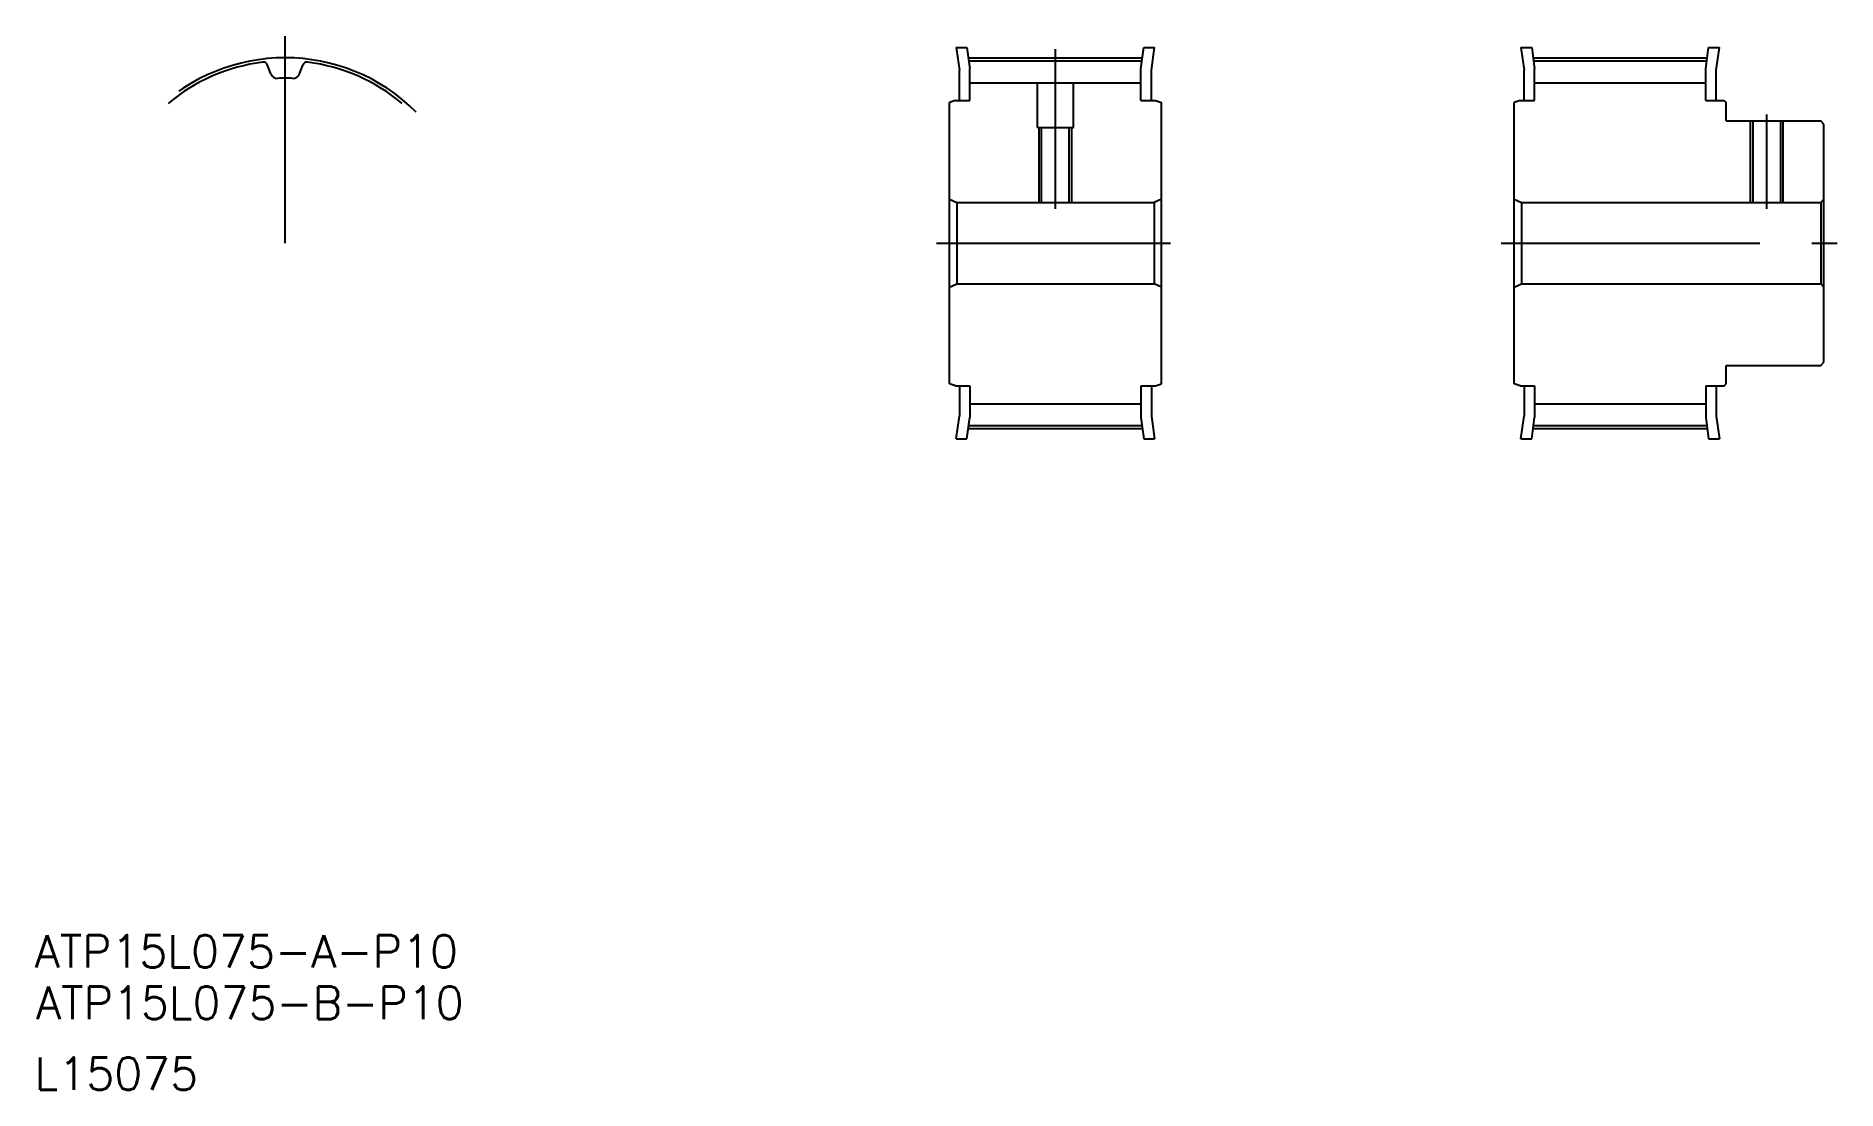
# Model space of a CAD drawing. Extents: x 10 to 231, y 10 to 139.
import ezdxf

# ---------------------------------------------------------------- set-up
doc = ezdxf.new("R2010")
doc.units = 0
doc.linetypes.add('CENTER', pattern=[50.8, 31.75, -6.35, 6.35, -6.35])
doc.linetypes.add('DASHED', pattern=[19.05, 12.7, -6.35])
doc.layers.get('0').update_dxf_attribs({"linetype": 'CONTINUOUS'})
doc.layers.add('CENTER', color=1, linetype='CENTER')
doc.styles.get("Standard").update_dxf_attribs({"font": 'txt', "bigfont": 'BIGFONT'})

msp = doc.modelspace()

# ---------------------------------------------------------------- linework, layer by layer
at = {"color": 7, "linetype": 'CONTINUOUS'}
for p, q in [((123.07, 137.84), (123.47, 135.06)), ((123.07, 137.84), (124.39, 137.84)), ((124.39, 137.84), (124.75, 135.23)), ((145.75, 135.23), (146.1, 137.84)), ((146.1, 137.84), (147.42, 137.84)), ((147.03, 135.06), (147.42, 137.84)), ((192.37, 137.84), (193.69, 137.84)), ((192.37, 137.84), (192.77, 135.06)), ((193.69, 137.84), (194.05, 135.23)), ((215.05, 135.23), (215.4, 137.84)), ((215.4, 137.84), (216.72, 137.84)), ((216.33, 135.06), (216.72, 137.84)), ((38.97, 134.61), (38.58, 135.69)), ((42.51, 134.61), (42.9, 135.69)), ((123.47, 131.34), (123.47, 135.06)), ((124.62, 136.2), (145.88, 136.2)), ((124.75, 131.34), (124.75, 135.23)), ((145.75, 131.34), (145.75, 135.23)), ((147.03, 131.34), (147.03, 135.06)), ((192.77, 131.34), (192.77, 135.06)), ((193.92, 136.2), (215.18, 136.2)), ((194.05, 131.34), (194.05, 135.23)), ((215.05, 131.34), (215.05, 135.23)), ((216.33, 131.34), (216.33, 135.06)), ((124.75, 133.52), (145.75, 133.52)), ((194.05, 133.52), (215.05, 133.52)), ((122.99, 131.34), (122.25, 131.1)), ((122.25, 96.58), (122.25, 131.1)), ((122.99, 131.34), (124.75, 131.34)), ((145.75, 131.34), (147.51, 131.34)), ((147.51, 131.34), (148.25, 131.1)), ((148.25, 96.58), (148.25, 131.1)), ((192.29, 131.34), (191.55, 131.1)), ((191.55, 96.58), (191.55, 131.1)), ((192.29, 131.34), (194.05, 131.34)), ((215.05, 131.34), (217.31, 131.34)), ((217.31, 131.34), (217.55, 131.1)), ((217.55, 128.84), (217.55, 131.1)), ((217.55, 128.84), (229.15, 128.84)), ((229.55, 128.44), (229.15, 128.84)), ((229.55, 99.24), (229.55, 128.44)), ((122.25, 119.24), (123.15, 118.84)), ((123.15, 118.84), (147.35, 118.84)), ((123.15, 118.84), (123.15, 108.84)), ((148.25, 119.24), (147.35, 118.84)), ((147.35, 118.84), (147.35, 108.84)), ((191.55, 119.24), (192.45, 118.84)), ((192.45, 118.84), (229.15, 118.84)), ((192.45, 118.84), (192.45, 108.84)), ((229.15, 118.84), (229.55, 119.24)), ((229.15, 118.84), (229.15, 108.84)), ((122.25, 108.44), (123.15, 108.84)), ((123.15, 108.84), (147.35, 108.84)), ((148.25, 108.44), (147.35, 108.84)), ((191.55, 108.44), (192.45, 108.84)), ((192.45, 108.84), (229.15, 108.84)), ((229.15, 108.84), (229.55, 108.44)), ((217.55, 98.84), (229.15, 98.84)), ((217.55, 96.58), (217.55, 98.84)), ((229.15, 98.84), (229.55, 99.24)), ((122.99, 96.34), (122.25, 96.58)), ((122.99, 96.34), (124.75, 96.34)), ((123.47, 96.34), (123.47, 92.62)), ((124.75, 96.34), (124.75, 92.45)), ((145.75, 96.34), (145.75, 92.45)), ((145.75, 96.34), (147.51, 96.34)), ((147.03, 96.34), (147.03, 92.62)), ((147.51, 96.34), (148.25, 96.58)), ((192.29, 96.34), (191.55, 96.58)), ((192.29, 96.34), (194.05, 96.34)), ((192.77, 96.34), (192.77, 92.62)), ((194.05, 96.34), (194.05, 92.45)), ((215.05, 96.34), (215.05, 92.45)), ((215.05, 96.34), (217.31, 96.34)), ((216.33, 96.34), (216.33, 92.62)), ((217.31, 96.34), (217.55, 96.58)), ((124.75, 94.15), (145.75, 94.15)), ((194.05, 94.15), (215.05, 94.15)), ((123.07, 89.84), (123.47, 92.62)), ((124.39, 89.84), (124.75, 92.45)), ((124.62, 91.48), (145.88, 91.48)), ((145.75, 92.45), (146.1, 89.84)), ((147.03, 92.62), (147.42, 89.84)), ((192.37, 89.84), (192.77, 92.62)), ((193.69, 89.84), (194.05, 92.45)), ((193.92, 91.48), (215.18, 91.48)), ((215.05, 92.45), (215.4, 89.84)), ((216.33, 92.62), (216.72, 89.84)), ((123.07, 89.84), (124.39, 89.84)), ((146.1, 89.84), (147.42, 89.84)), ((192.37, 89.84), (193.69, 89.84)), ((215.4, 89.84), (216.72, 89.84))]:
    msp.add_line(p, q, dxfattribs=at)
at = {"color": 3, "linetype": 'DASHED'}
for p, q in [((133.05, 128.04), (133.05, 133.52)), ((137.45, 128.04), (137.45, 133.52)), ((220.55, 118.84), (220.55, 128.84)), ((220.85, 118.84), (220.85, 128.84)), ((224.24, 118.84), (224.24, 128.84)), ((224.55, 118.84), (224.55, 128.84)), ((133.05, 128.04), (137.45, 128.04)), ((133.25, 118.84), (133.25, 128.04)), ((133.55, 118.84), (133.55, 128.04)), ((136.94, 118.84), (136.94, 128.04)), ((137.25, 118.84), (137.25, 128.04))]:
    msp.add_line(p, q, dxfattribs=at)
at = {"color": 7, "linetype": 'CONTINUOUS'}
for centre, radius, start, end in [((40.74, 113.84), 22.36, 96.9959, 130), ((38.08, 135.51), 0.53, 20, 96.9959), ((43.4, 135.51), 0.53, 83.0041, 160), ((40.74, 113.84), 22.36, 50, 83.0041), ((39.78, 134.91), 0.86, 200, 272.613), ((40.74, 113.84), 20.23, 87.387, 92.613), ((41.7, 134.91), 0.86, 267.387, 340)]:
    msp.add_arc(centre, radius, start, end, dxfattribs=at)
at = {"layer": 'CENTER', "color": 1, "linetype": 'CENTER'}
for p, q in [((40.74, 113.84), (40.74, 139.24)), ((135.25, 118.04), (135.25, 137.63)), ((124.56, 136.58), (145.93, 136.58)), ((193.86, 136.58), (215.23, 136.58)), ((222.55, 118.04), (222.55, 129.64)), ((120.65, 113.84), (149.35, 113.84)), ((189.95, 113.84), (231.15, 113.84)), ((124.56, 91.1), (145.93, 91.1)), ((193.86, 91.1), (215.23, 91.1))]:
    msp.add_line(p, q, dxfattribs=at)
msp.add_arc((40.74, 113.84), 22.74, 45, 135, dxfattribs=at)

# ---------------------------------------------------------------- texts
at = {"color": 7, "linetype": 'CONTINUOUS'}
for s, p in [('ATP15L075-A-P10', (10, 25)), ('ATP15L075-B-P10', (10.18, 18.7)), ('L15075', (10, 10))]:
    msp.add_text(s, height=4, dxfattribs=at).set_placement(p)

doc.saveas('drawing.dxf')
